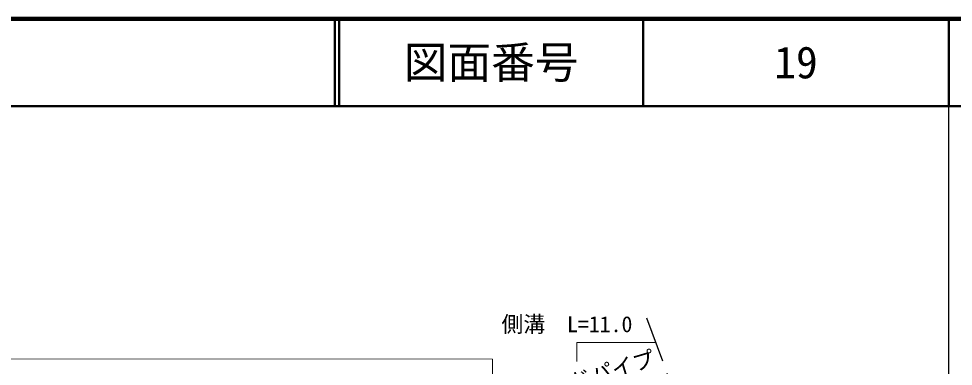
# Model space of a CAD drawing. Units: millimetres, scale not verified. Extents: x 40000 to 680000, y 20000 to 380000.
# Drawn here: x 472562 to 579500, y 340196 to 380000 of the extents above; entities that cross this region are included whole.
import ezdxf
from ezdxf.enums import TextEntityAlignment as Align

# ---------------------------------------------------------------- set-up
doc = ezdxf.new("R2010")
doc.units = ezdxf.units.MM
doc.header["$LTSCALE"] = 1000
doc.linetypes.add('DASHED', pattern=[7.5, 6, -1.5])
for name, color, linetype, lineweight in [('M-BGD', 7, 'Continuous', 25), ('M-STR-HTXT', 7, 'Continuous', 13), ('M-TTL', 2, 'Continuous', 140), ('M-TTL-BAND', 7, 'Continuous', 25), ('M-TTL-LINE', 7, 'Continuous', 50)]:
    doc.layers.add(name, color=color, linetype=linetype, lineweight=lineweight)
doc.layers.add('M-TTL-TXT', color=7, linetype='Continuous')
doc.styles.add('ＭＳ ゴシック', font='')
doc.styles.get('ＭＳ ゴシック').set_extended_font_data('MS Gothic')

msp = doc.modelspace()

# ---------------------------------------------------------------- linework, layer by layer
at = {"layer": 'M-BGD', "linetype": 'DASHED'}
msp.add_line((554034, 319686), (544437, 345724), dxfattribs=at)
at = {"layer": 'M-STR-HTXT'}
for p, q in [((536436, 340745), (536437, 342908)), ((536437, 342908), (545475, 342907)), ((273956, 341060), (526761, 341031)), ((526761, 339080), (526761, 341031))]:
    msp.add_line(p, q, dxfattribs=at)
at = {"layer": 'M-TTL'}
msp.add_line((680000, 380000), (40000, 380000), dxfattribs=at)
at = {"layer": 'M-TTL-BAND'}
msp.add_line((579000, 20000), (579000, 370000), dxfattribs=at)
at = {"layer": 'M-TTL-LINE'}
for p, q in [((508747, 380000), (508747, 370000)), ((509247, 380000), (509247, 370000)), ((543997, 380000), (543997, 370000)), ((579000, 380000), (579000, 370000)), ((40000, 370000), (680000, 370000))]:
    msp.add_line(p, q, dxfattribs=at)

# ---------------------------------------------------------------- texts
at = {"layer": 'M-STR-HTXT', "style": 'ＭＳ ゴシック'}
for s, rotation, p in [('側溝\u3000L=11.0', 359.994, (535290, 343554)), ('ガードパイプ', 16.693, (538474, 337636))]:
    msp.add_text(s, height=1833, rotation=rotation, dxfattribs=at).set_placement(p, align=Align.BOTTOM_CENTER)
at = {"layer": 'M-TTL-TXT', "style": 'ＭＳ ゴシック'}
for s, p in [('図面番号', (526622, 375000)), ('19', (561497, 375000))]:
    msp.add_text(s, height=3666, dxfattribs=at).set_placement(p, align=Align.MIDDLE_CENTER)

doc.saveas('drawing.dxf')
